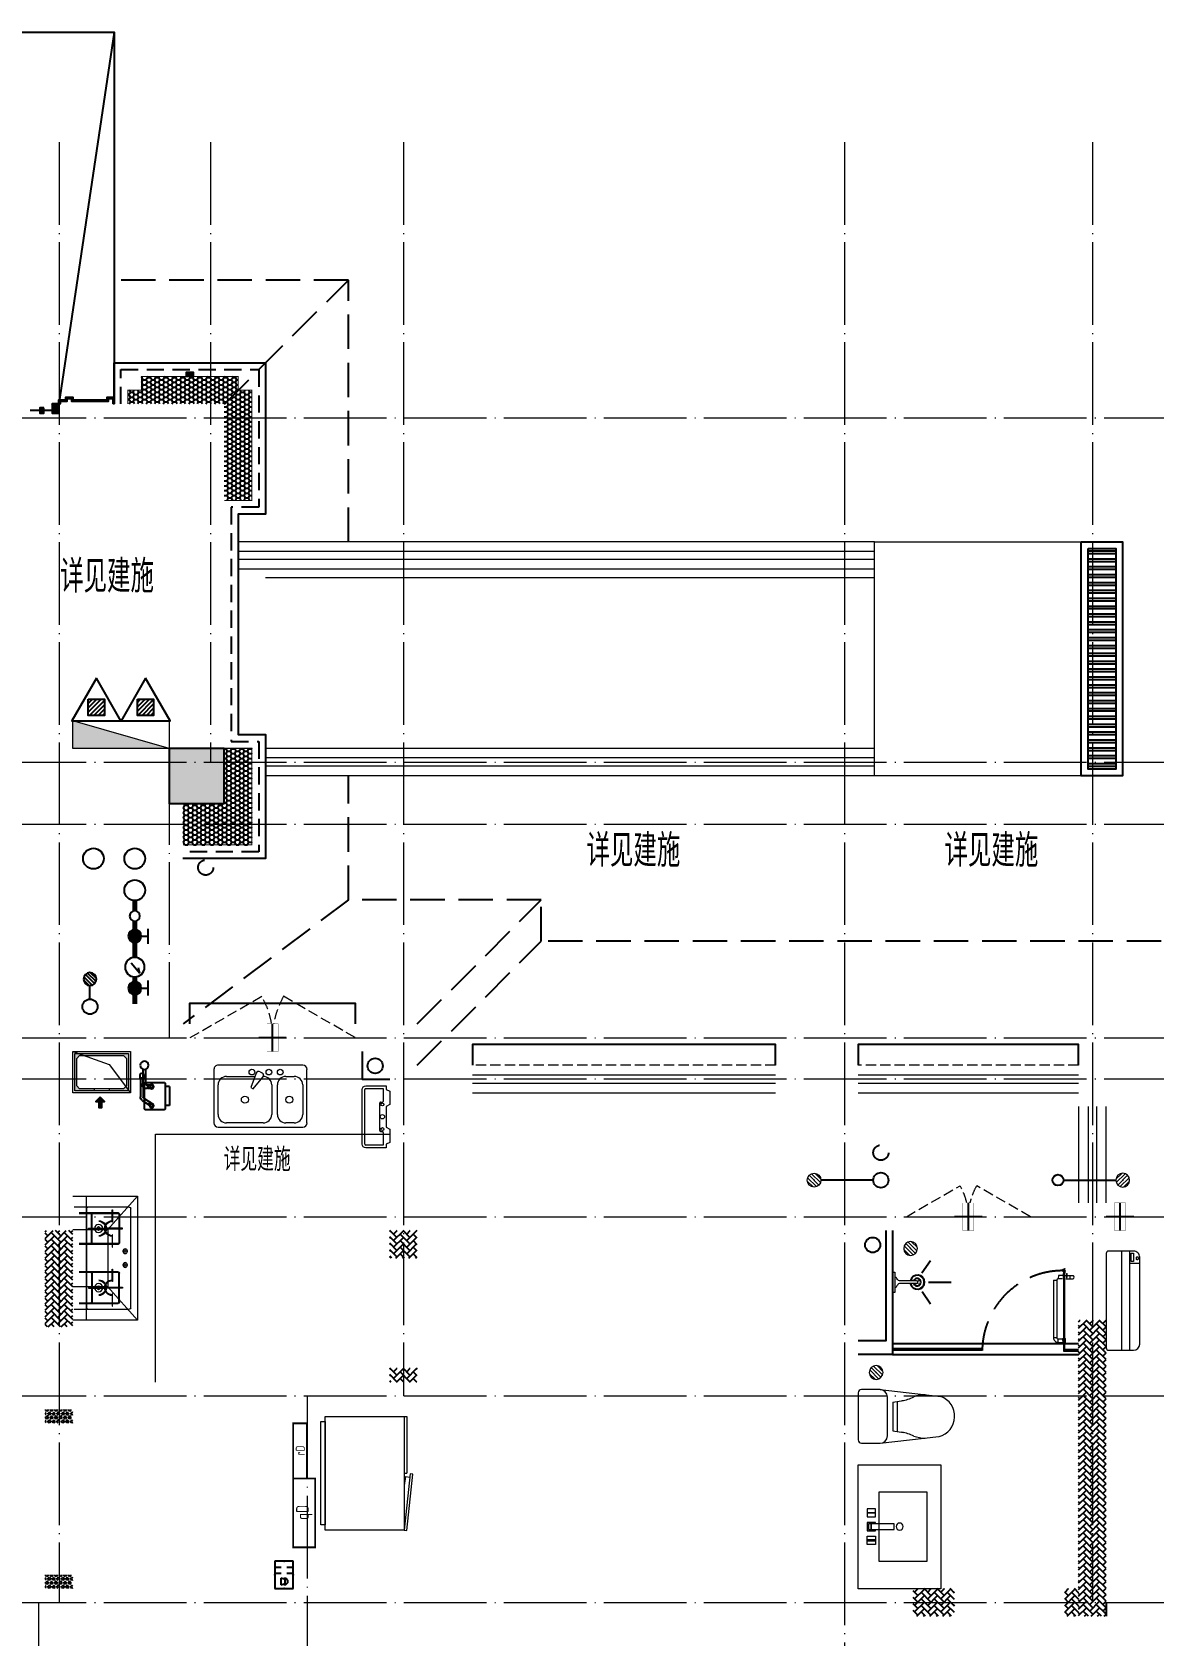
# Model space of a CAD drawing. Extents: x 27938 to 725830, y -209821 to 1628073.
# Drawn here: x 287021 to 295163, y 679314 to 690957 of the extents above; entities that cross this region are included whole.
import ezdxf
from ezdxf.enums import TextEntityAlignment as Align

# ---------------------------------------------------------------- set-up
doc = ezdxf.new("R2010")
doc.units = 0
doc.header["$LTSCALE"] = 1000
doc.header["$MEASUREMENT"] = 0
for name, pattern in [('DASH', [0.35, 0.25, -0.1]), ('DOTE', [2.42, 2, -0.2, 0.02, -0.2]), ('HIDDEN', [0.375, 0.25, -0.125])]:
    doc.linetypes.add(name, pattern=pattern)
for name, color, linetype in [('A-EQPM-MECH', 191, 'Continuous'), ('AH-FURNITURE', 1, 'Continuous'), ('EQUIP-安防', 3, 'Continuous'), ('EQUIP_地漏', 7, 'Continuous'), ('EQUIP_消防', 7, 'Continuous'), ('IP-bath&kitchen-JOHNSON', 4, 'Continuous'), ('P-bath&kitchen-JOHNSON', 4, 'Continuous'), ('PUB_TEXT', 4, 'Continuous'), ('VPIPE-中水', 122, 'Continuous'), ('VPIPE-凝结', 150, 'Continuous'), ('VPIPE-废水', 31, 'Continuous'), ('VPIPE-消防', 1, 'TG_X'), ('VPIPE-给水', 3, 'TG_J'), ('VPIPE-雨水', 4, 'DASH'), ('保温', 6, 'Continuous'), ('卫生间', 6, 'Continuous'), ('建筑-排气道', 9, 'Continuous'), ('机电标识类', 1, 'Continuous'), ('污水', 3, 'Continuous'), ('看线', 251, 'Continuous'), ('立面', 73, 'Continuous'), ('立面-看线', 251, 'Continuous'), ('给水', 4, 'Continuous'), ('铝合金', 144, 'Continuous')]:
    doc.layers.add(name, color=color, linetype=linetype)
for name, color, linetype, lineweight in [('DOTE', 19, 'DOTE', 9), ('EQUIP-消防', 3, 'Continuous', 20), ('EQUIP_消火栓', 242, 'Continuous', 18), ('LVTRY', 1, 'Continuous', 13), ('PUB_HATCH', 8, 'Continuous', 9), ('STAIR', 2, 'Continuous', 18), ('WINDOW', 144, 'Continuous', 15), ('平面-栏杆', 135, 'Continuous', 15), ('平面-看线', 45, 'Continuous', 15), ('平面-空调室内机', 176, 'Continuous', 9), ('平面-空调预留孔', 173, 'Continuous', 15), ('空调', 76, 'Continuous', 13), ('立面-洞口示意', 152, 'Continuous', 13)]:
    doc.layers.add(name, color=color, linetype=linetype, lineweight=lineweight)
doc.styles.add('_TCH_AXIS', font='COMPLEX', dxfattribs={"bigfont": 'GBCBIG'})
doc.styles.add('_TEL_DIM', font='SIMPLEX', dxfattribs={"width": 0.8, "height": 3.5, "bigfont": 'HZTXT'})
doc.styles.add('DIM_FONT', font='SIMPLEX.shx', dxfattribs={"width": 0.56})
doc.styles.add('TG_LINETYPE', font='SIMPLEX', dxfattribs={"width": 0.8, "height": 3, "bigfont": 'HZTXT'})
doc.styles.add('房间名称', font='TSSDENG', dxfattribs={"width": 0.8, "bigfont": 'HZTXT'})
doc.linetypes.add('TG_J', pattern='A,2,-0.22,["J",TG_LINETYPE,S=0.1,R=0,X=-0.18,Y=-0.15],0', length=2.22)
doc.linetypes.add('TG_X', pattern='A,4,-0.3,["X",TG_LINETYPE,S=0.1,R=0,X=-0.23,Y=-0.15],0', length=4.3)

# ---------------------------------------------------------------- blocks, each defined once
blk = doc.blocks.new('rrrrrrrrrrrra')
for p, q in [((253, 484), (-87, 484)), ((-112, 459), (-112, 324)), ((278, 324), (278, 459)), ((-112, 324), (-64, -103)), ((-59, 271), (224, 271)), ((278, 324), (228, -116)), ((-21, 232), (-34, 154)), ((191, 200), (-26, 200)), ((186, 232), (-21, 232)), ((186, 232), (199, 154))]:
    blk.add_line(p, q)
for centre, radius, start, end in [((-87, 459), 25, 90, 180), ((253, 459), 25, 0, 90), ((-59, 324), 53.3, 180, 270), ((224, 324), 53.3, 270, 0), ((-323, 210), 294, 333.5369, 351.4828), ((488, 210), 294, 188.5172, 206.4631), ((149, -3), 224, 158.5202, 180), ((16, -3), 224, 0, 21.4798), ((84, -64), 153, 195.0773, 340.1181)]:
    blk.add_arc(centre, radius, start, end)
blk = doc.blocks.new('A$C1E0F638F')
for points in [[(500, 435), (500, 85), (0, 85), (0, 435)], [(270, 30), (230, 30), (230, 195), (270, 195)], [(120, 0), (180, 0), (180, 60), (120, 60)], [(147, 55), (153, 55), (153, 5), (147, 5)], [(230, 30), (270, 30), (270, 10), (230, 10)], [(380, 0), (320, 0), (320, 60), (380, 60)], [(353, 55), (347, 55), (347, 5), (353, 5)]]:
    blk.add_lwpolyline(points, close=True)
blk.add_lwpolyline([(270, 60), (280, 60), (280, 0), (220, 0), (220, 60), (230, 60)])
blk.add_circle((250, 236), 26)
blk = doc.blocks.new('$lvtry$00000171')
for p, q in [((-74, 11), (-11, 74)), ((-70, -27), (27, 70)), ((-53, -53), (53, 53)), ((-27, -70), (70, 27)), ((11, -74), (74, -11))]:
    blk.add_line(p, q)
blk.add_circle((0, 0), 75)
blk.add_point((0, 0))
blk = doc.blocks.new('135')
blk.add_hatch(color=256).paths.add_polyline_path([(5, 2), (4, -1), (-5, 2), (-4, 5)])
for p, q in [((-6, 19), (-3, 19)), ((-3, 19), (-6, 19)), ((-6, 3), (5, -2)), ((-6, 3), (-5, 3)), ((-5, 11), (-5, 31)), ((5, 11), (-5, 11)), ((5, 10), (-5, 10)), ((-5, 3), (-4, 6)), ((-4, 6), (5, 2)), ((0, 0), (0, 39)), ((6, 19), (3, 19)), ((3, 19), (6, 19)), ((4, -1), (5, 2)), ((5, 11), (5, 32)), ((4, -1), (6, -2))]:
    blk.add_line(p, q)
for centre, radius, start, end in [((6, 16), 13.5, 151.0147, 204.8403), ((13, 4), 20.5, 163.0924, 182.0012), ((-6, 4), 1, 184.2275, 248.4661), ((-5, 22), 0.5, 335.7643, 151.0147), ((4, 18), 9.42, 155.7643, 171.9773), ((9, 15), 14.6, 166.278, 198.0953), ((14, 4), 19.5, 163.7443, 182.5269), ((-5, 3), 0.5, 181.9385, 247.2597), ((5, 22), 0.5, 29.8425, 204.574), ((-6, 17), 11.7, 10.475, 24.574), ((-6, 15), 12.4, 338.6449, 16.0476), ((29, 7), 24, 172.9439, 199.2318), ((-6, 16), 13.4, 334.9111, 29.8425), ((26, 6), 20.6, 169.1454, 199.9526), ((6, -1), 1.17, 247.4597, 19.9526), ((6, -1), 0.5, 247.4597, 19.2318)]:
    blk.add_arc(centre, radius, start, end)
blk.add_open_spline([(-5, 31), (-4, 31), (-2, 33), (1, 29), (3, 31), (5, 32)], degree=3, knots=[0, 0, 0, 0, 3.066329, 6.218313, 11.124135, 11.124135, 11.124135, 11.124135])
blk = doc.blocks.new('SDFAWERAWER')
at = {"layer": 'LVTRY', "color": 1}
for p, q in [((593941, -1242210), (593784, -1242595)), ((593941, -1242210), (593965, -1242220)), ((593988, -1242191), (593978, -1242214)), ((594017, -1242203), (593988, -1242191)), ((594016, -1242220), (594027, -1242193)), ((594026, -1242204), (594018, -1242222)), ((594023, -1242211), (594030, -1242194)), ((594025, -1242211), (594031, -1242197)), ((594027, -1242193), (594033, -1242195)), ((594030, -1242194), (594031, -1242197)), ((594032, -1242197), (594033, -1242195)), ((594033, -1242195), (594034, -1242197)), ((594034, -1242198), (594034, -1242197)), ((594047, -1242201), (594036, -1242229)), ((594042, -1242228), (594051, -1242205)), ((594050, -1242202), (594043, -1242218)), ((594047, -1242201), (594050, -1242202)), ((594050, -1242202), (594051, -1242205)), ((593965, -1242220), (593807, -1242604)), ((594007, -1242226), (593978, -1242214)), ((594016, -1242220), (594022, -1242223)), ((594018, -1242222), (594021, -1242220)), ((594025, -1242211), (594021, -1242220)), ((594023, -1242221), (594022, -1242223)), ((594022, -1242223), (594024, -1242222)), ((594024, -1242221), (594024, -1242222)), ((594028, -1242234), (594078, -1242255)), ((594036, -1242229), (594039, -1242230)), ((594037, -1242211), (594088, -1242232)), ((594039, -1242230), (594045, -1242214)), ((594039, -1242230), (594042, -1242228)), ((594057, -1242246), (594067, -1242223)), ((593784, -1242595), (593807, -1242604)), ((593803, -1242641), (593813, -1242618)), ((593803, -1242641), (593833, -1242653)), ((593813, -1242618), (593842, -1242630)), ((593842, -1242630), (593833, -1242653)), ((593834, -1242656), (593833, -1242653)), ((593845, -1242629), (593834, -1242656)), ((593836, -1242657), (593834, -1242656)), ((593848, -1242630), (593836, -1242657)), ((593845, -1242629), (593842, -1242630)), ((593848, -1242630), (593845, -1242629)), ((593847, -1242662), (593858, -1242634)), ((593847, -1242662), (593850, -1242663)), ((593850, -1242663), (593861, -1242635)), ((593852, -1242662), (593862, -1242637)), ((593858, -1242634), (593861, -1242635)), ((593861, -1242635), (593862, -1242637))]:
    blk.add_line(p, q, dxfattribs=at)
blk.add_lwpolyline([(593823, -1242717), (594046, -1242174), (594037, -1242170), (593814, -1242713)], close=True, dxfattribs=at)
blk.add_arc((594075, -1242240), 15.3, 281.7932, 33.7019, dxfattribs=at)
for centre, major_axis, start_param, end_param in [((593974, -1242224), (3.93, 9.6), 0, 1.570796), ((593817, -1242608), (13.5, 33.1), 1.570796, 3.141593), ((593817, -1242608), (3.93, 9.6), 1.570796, 3.141593)]:
    blk.add_ellipse(centre, major_axis=major_axis, ratio=1, start_param=start_param, end_param=end_param, dxfattribs=at)
at = {"layer": 'P-bath&kitchen-JOHNSON', "color": 8, "linetype": 'DASH'}
blk.add_arc((593810, -1242714), 586, 67.5369, 157.1325, dxfattribs=at)
at = {"layer": 'LVTRY', "color": 1, "xscale": -1, "rotation": 157.7329157530927}
blk.add_blockref('135', (594045, -1242162), dxfattribs=at)
blk = doc.blocks.new('A$C5DCB2F21')
at = {"layer": 'IP-bath&kitchen-JOHNSON', "color": 8}
for p, q in [((-68, -213), (-158, -275)), ((68, -213), (158, -275)), ((0, -261), (0, -425))]:
    blk.add_line(p, q, dxfattribs=at)
at = {"layer": 'IP-bath&kitchen-JOHNSON', "color": 250}
for centre, major_axis, ratio, start_param, end_param in [((0, -179), (-51, 0), 0.990052, -1.36297, 4.504563), ((0, -178), (-26.8, 0), 0.994812, -1.167677, 4.309269)]:
    blk.add_ellipse(centre, major_axis=major_axis, ratio=ratio, start_param=start_param, end_param=end_param, dxfattribs=at)
at = {"layer": 'LVTRY', "color": 1}
for p, q in [((74, 0), (-74, 0)), ((-10, -174), (-10, -49)), ((11, -174), (11, -49))]:
    blk.add_line(p, q, dxfattribs=at)
blk.add_lwpolyline([(74, 0), (74, -16), (-74, -16), (-74, 0)], dxfattribs=at)
for points in [[(-26, -31, -0.364142), (-38, -16, -0.020495)], [(-10, -49, 0.214893), (-26, -31, 7.649644)], [(11, -49, -0.21439), (26, -31, -7.649644)], [(26, -31, 0.364142), (38, -16, 0.020495)]]:
    blk.add_lwpolyline(points, format="xyb", dxfattribs=at)
blk.add_arc((0, -174), 10.5, 180, 0, dxfattribs=at)
for centre, major_axis, ratio, start_param, end_param in [((0, -181), (53.6, 0), 0.987577, 1.76809, 7.656688), ((-12, -165), (0, 1.43), 0.85, -1.570796, 4.712389), ((-12, -189), (0, 1.43), 0.85, 4.712389, 10.995574), ((12, -165), (0, 1.43), 0.85, 4.712389, 10.995574), ((12, -189), (0, 1.43), 0.85, 4.712389, 10.995574)]:
    blk.add_ellipse(centre, major_axis=major_axis, ratio=ratio, start_param=start_param, end_param=end_param, dxfattribs=at)
blk = doc.blocks.new('FSFSFSFS')
at = {"layer": 'IP-bath&kitchen-JOHNSON'}
for p, q in [((496432, 524228), (495082, 524228)), ((495082, 524183), (495182, 524183)), ((495182, 524173), (495182, 524183)), ((496432, 524193), (495782, 524193)), ((495782, 524183), (495782, 524193)), ((496432, 524183), (495782, 524183)), ((495082, 524173), (495182, 524173)), ((496432, 524148), (495082, 524148))]:
    blk.add_line(p, q, dxfattribs=at)
at = {"layer": 'IP-bath&kitchen-JOHNSON', "color": 8}
for points in [[(496432, 525048), (496432, 524148), (496682, 524148)], [(496482, 525048), (496482, 524248), (496682, 524248)]]:
    blk.add_lwpolyline(points, dxfattribs=at)
at = {"layer": 'LVTRY', "color": 1}
blk.add_lwpolyline([(496082, 522448), (496682, 522448), (496682, 523348), (496082, 523348)], close=True, dxfattribs=at)
at = {"layer": 'IP-bath&kitchen-JOHNSON', "xscale": -1}
for name, p, rotation in [('SDFAWERAWER', (1515501, 1449334), 337.7402306568929), ('A$C5DCB2F21', (496432, 524673), 269.991511475553)]:
    blk.add_blockref(name, p, dxfattribs=dict(at, rotation=rotation))
at = {"layer": 'LVTRY', "xscale": 0.6666666667107826, "yscale": 0.6666666667107826}
for p in [(496302, 524918), (496552, 524018)]:
    blk.add_blockref('$lvtry$00000171', p, dxfattribs=at)
at = {"layer": 'LVTRY', "color": 1, "extrusion": (0, 0, -1), "zscale": -1, "rotation": 90.00000000000001}
blk.add_blockref('rrrrrrrrrrrra', (-496199, 523616), dxfattribs=at)
at = {"layer": 'LVTRY', "color": 1, "rotation": 90.00000000000001}
blk.add_blockref('A$C1E0F638F', (496617, 522649), dxfattribs=at)
blk = doc.blocks.new('rtyg7uyhg')
at = {"layer": 'LVTRY'}
for p, q in [((193590, 45458), (193590, 45069)), ((194235, 45489), (193621, 45489)), ((193896, 45430), (193858, 45326)), ((193926, 45440), (193940, 45432)), ((194265, 45069), (194265, 45458)), ((193621, 45131), (193621, 45346)), ((193682, 45407), (193888, 45407)), ((193858, 45326), (193875, 45316)), ((193875, 45316), (193946, 45401)), ((194010, 45346), (194010, 45131)), ((194051, 45131), (194051, 45346)), ((194112, 45407), (194173, 45407)), ((194235, 45346), (194235, 45131)), ((193948, 45069), (193682, 45069)), ((194173, 45069), (194112, 45069)), ((193621, 45039), (194235, 45039))]:
    blk.add_line(p, q, dxfattribs=at)
for centre, radius in [((193866, 45438), 20.5), ((193989, 45438), 20.5), ((194071, 45438), 20.5), ((193815, 45238), 25.6), ((194137, 45238), 25.6)]:
    blk.add_circle(centre, radius, dxfattribs=at)
for centre, radius, start, end in [((193621, 45458), 30.7, 90, 180), ((193916, 45423), 20.5, 60, 159.4623), ((193930, 45414), 20.5, 320.5377, 60), ((194235, 45458), 30.7, 360, 90), ((193682, 45346), 61.4, 90, 180), ((193948, 45346), 61.4, 360, 90), ((194112, 45346), 61.4, 90, 180), ((194173, 45346), 61.4, 360, 90), ((193621, 45069), 30.7, 180, 270), ((193682, 45131), 61.4, 180, 270), ((193948, 45131), 61.4, 270, 360), ((194112, 45131), 61.4, 180, 270), ((194173, 45131), 61.4, 270, 360), ((194235, 45069), 30.7, 270, 360)]:
    blk.add_arc(centre, radius, start, end, dxfattribs=at)
at = {"layer": 'LVTRY', "style": 'DIM_FONT', "width": 0.8, "flags": 9}
for tag in ['YSIZE', 'XSIZE']:
    blk.add_attdef(tag, (193928, 45488), '', height=0.5, rotation=90, dxfattribs=at)
blk = doc.blocks.new('A-Kitchen-7')
at = {"layer": 'LVTRY'}
for p, q in [((-519, 780), (-7, 834)), ((-515, 756), (-519, 780)), ((-4, 811), (-515, 756)), ((515, 756), (-515, 756)), ((-515, 756), (-515, 40)), ((-486, 761), (-485, 756)), ((-29, 767), (-112, 756)), ((-29, 767), (-35, 806)), ((-7, 834), (-4, 811)), ((515, 780), (0, 780)), ((0, 756), (0, 780)), ((515, 756), (515, 780)), ((515, 40), (515, 756)), ((-515, 40), (515, 40))]:
    blk.add_line(p, q, dxfattribs=at)
blk.add_lwpolyline([(-469, 40), (-469, 0), (469, 0), (469, 40)], close=True, dxfattribs=at)
blk = doc.blocks.new('A$C60D053AF')
at = {"layer": 'AH-FURNITURE', "color": 8}
for p, q in [((233, -90), (128, -90)), ((233, -110), (128, -110)), ((193, -71), (328, -71)), ((193, -91), (328, -91)), ((342, -97), (370, -143)), ((356, -83), (384, -129)), ((245, -129), (245, -122)), ((265, -129), (265, -122)), ((255, -281), (255, -251)), ((255, -281), (393, -281)), ((393, -281), (393, -251))]:
    blk.add_line(p, q, dxfattribs=at)
for points in [[(170, -68, 1), (170, -94), (193, -94), (193, -68)], [(234, -251), (414, -251, 0.414214), (424, -241), (424, -111, 0.414214), (414, -101), (234, -101, 0.414214), (224, -111), (224, -241, 0.414214)], [(268, -122), (268, -107, 0.414214), (248, -87), (233, -87), (233, -113), (242, -113), (242, -122)], [(242, -152, 1), (268, -152), (268, -129), (242, -129)], [(384, -161, 1), (402, -143), (386, -127), (368, -145)]]:
    blk.add_lwpolyline(points, format="xyb", close=True, dxfattribs=at)
for centre, radius in [((100, -100), 30), ((255, -152), 15), ((255, -152), 10), ((393, -152), 15), ((393, -152), 10)]:
    blk.add_circle(centre, radius, dxfattribs=at)
for radius in [40, 20]:
    blk.add_arc((328, -111), radius, 45, 90, dxfattribs=at)
blk = doc.blocks.new('FRSDFDGDGDRGDR')
at = {"layer": '平面-空调预留孔'}
for p, q in [((699612, 775044), (699612, 775441)), ((699619, 775448), (699746, 775448)), ((699746, 775448), (699746, 775355)), ((699720, 775342), (699720, 775143)), ((699727, 775349), (699740, 775349)), ((699727, 775136), (699740, 775136)), ((699746, 775130), (699746, 775037)), ((699746, 775037), (699619, 775037))]:
    blk.add_line(p, q, dxfattribs=at)
blk.add_lwpolyline([(699766, 775167), (699793, 775154), (699793, 775057), (699766, 775044), (699766, 775018), (699619, 775018, -0.414214), (699593, 775044), (699593, 775441, -0.414214), (699619, 775468), (699766, 775468), (699766, 775441), (699793, 775428), (699793, 775332), (699766, 775318)], format="xyb", close=True, dxfattribs=at)
for centre, radius in [((699740, 775332), 10.6), ((699740, 775243), 15.8), ((699740, 775154), 10.6)]:
    blk.add_circle(centre, radius, dxfattribs=at)
for centre, start, end in [((699619, 775441), 90, 180), ((699727, 775342), 90, 180), ((699740, 775355), 270, 360), ((699727, 775143), 180, 270), ((699740, 775130), 0, 90), ((699619, 775044), 180, 270)]:
    blk.add_arc(centre, 6.6, start, end, dxfattribs=at)
blk = doc.blocks.new('*U69')
h = blk.add_hatch(color=5)
h.set_gradient(color1=(0, 0, 255), rotation=180, tint=1)
h.paths.add_polyline_path([(0, 0), (-6.35, -6.35), (-6.35, -2.159), (-15, -2.159), (-15, 2.159), (-6.35, 2.159), (-6.35, 6.35)])
at = {"color": 0, "linetype": 'Continuous'}
blk.add_lwpolyline([(0, 0), (-6.35, -6.35), (-6.35, -2.159), (-15, -2.159), (-15, 2.159), (-6.35, 2.159), (-6.35, 6.35)], close=True, dxfattribs=at)
blk = doc.blocks.new('sgrsefv')
at = {"layer": 'PUB_HATCH'}
blk.add_hatch(color=256, dxfattribs=at).paths.add_polyline_path([(1112933, 840916), (1112933, 840646), (1113073, 840646), (1113073, 840661), (1112968, 840661), (1112948, 840681), (1112948, 840881), (1112968, 840901), (1113288, 840901), (1113308, 840881), (1113308, 840681), (1113288, 840661), (1113183, 840661), (1113183, 840646), (1113323, 840646), (1113323, 840916)])
at = {"layer": 'LVTRY', "color": 1}
for p, q in [((1113073, 840661), (1113073, 840646)), ((1113183, 840661), (1113183, 840646))]:
    blk.add_line(p, q, dxfattribs=at)
for points in [[(1112918, 840931), (1113338, 840931), (1113338, 840631), (1112918, 840631)], [(1112933, 840916), (1113323, 840916), (1113323, 840646), (1112933, 840646)], [(1113288, 840661), (1112968, 840661), (1112948, 840681), (1112948, 840881), (1112968, 840901), (1113288, 840901), (1113308, 840881), (1113308, 840681), (1113288, 840661)]]:
    blk.add_lwpolyline(points, close=True, dxfattribs=at)
at = {"layer": '立面-洞口示意'}
blk.add_lwpolyline([(1112918, 840931), (1113182, 840837), (1113338, 840631)], dxfattribs=at)
at = {"layer": '建筑-排气道', "xscale": -5, "yscale": 5, "zscale": 5, "rotation": 270}
blk.add_blockref('*U69', (1113118, 840599), dxfattribs=at)
blk = doc.blocks.new('GDGDGDRGDG')
at = {"layer": 'IP-bath&kitchen-JOHNSON', "color": 8}
blk.add_lwpolyline([(500282, 526348), (500282, 526148), (500082, 526148)], dxfattribs=at)
at = {"layer": 'LVTRY', "color": 251}
for p, q in [((502128, 525056), (501912, 525298)), ((502382, 525298), (501912, 525298)), ((501912, 525298), (501912, 524398)), ((502282, 524398), (502282, 525298)), ((502382, 525056), (502128, 525056)), ((502128, 525056), (502128, 524640)), ((501912, 524398), (502128, 524640)), ((502128, 524640), (502382, 524640)), ((501912, 524398), (502382, 524398))]:
    blk.add_line(p, q, dxfattribs=at)
at = {"layer": 'LVTRY'}
for p, q in [((501962, 524488), (501962, 525208)), ((501972, 525218), (502372, 525218)), ((502042, 525168), (502042, 524958)), ((502047, 525168), (502047, 524958)), ((502337, 525178), (502052, 525178)), ((502337, 525173), (502052, 525173)), ((502093, 525198), (502093, 525108)), ((502097, 525198), (502093, 525198)), ((502093, 525108), (502097, 525108)), ((502097, 525108), (502097, 525198)), ((502242, 524958), (502242, 525168)), ((502247, 524958), (502247, 525168)), ((502282, 525208), (502282, 524488)), ((502022, 525066), (502150, 525066)), ((502022, 525061), (502022, 525066)), ((502150, 525061), (502022, 525061)), ((502093, 524928), (502093, 525018)), ((502093, 525018), (502097, 525018)), ((502097, 525018), (502097, 524928)), ((502267, 525066), (502140, 525066)), ((502140, 525066), (502140, 525061)), ((502140, 525061), (502267, 525061)), ((502150, 525066), (502150, 525061)), ((502267, 525061), (502267, 525066)), ((502282, 524640), (502282, 525056)), ((501983, 524898), (502022, 524898)), ((502002, 524879), (502002, 524918)), ((502052, 524953), (502337, 524953)), ((502052, 524948), (502337, 524948)), ((502097, 524928), (502093, 524928)), ((501983, 524798), (502022, 524798)), ((502002, 524779), (502002, 524818)), ((502093, 524768), (502093, 524678)), ((502097, 524768), (502093, 524768)), ((502097, 524678), (502097, 524768)), ((502042, 524528), (502042, 524738)), ((502047, 524528), (502047, 524738)), ((502052, 524748), (502337, 524748)), ((502052, 524743), (502337, 524743)), ((502093, 524678), (502097, 524678)), ((502242, 524738), (502242, 524528)), ((502247, 524738), (502247, 524528)), ((502150, 524636), (502022, 524636)), ((502022, 524636), (502022, 524631)), ((502022, 524631), (502150, 524631)), ((502093, 524498), (502093, 524588)), ((502093, 524588), (502097, 524588)), ((502097, 524588), (502097, 524498)), ((502140, 524631), (502140, 524636)), ((502140, 524636), (502267, 524636)), ((502267, 524631), (502140, 524631)), ((502150, 524631), (502150, 524636)), ((502267, 524636), (502267, 524631)), ((502372, 524478), (501972, 524478)), ((502337, 524523), (502052, 524523)), ((502337, 524518), (502052, 524518)), ((502097, 524498), (502093, 524498))]:
    blk.add_line(p, q, dxfattribs=at)
blk.add_lwpolyline([(501782, 523948), (501782, 525748), (500082, 525748)], dxfattribs=at)
for centre, radius in [((502195, 525063), 29.7), ((502195, 525063), 11.7), ((502002, 524898), 17), ((502002, 524798), 17), ((502195, 524633), 29.7), ((502195, 524633), 11.7)]:
    blk.add_circle(centre, radius, dxfattribs=at)
for centre, radius, start, end in [((501972, 525208), 10, 90, 180), ((502052, 525168), 10, 90, 180), ((502052, 525168), 5, 90, 180), ((502095, 525063), 56.7, 2.2742, 87.7258), ((502095, 525063), 52.2, 2.4704, 87.5296), ((502195, 525063), 56.7, 92.2742, 177.7258), ((502195, 525063), 52.2, 92.4704, 177.5296), ((502237, 525168), 10, 0, 90), ((502237, 525168), 5, 0, 90), ((502272, 525208), 10, 0, 90), ((502095, 525063), 56.7, 272.2742, 357.7258), ((502095, 525063), 52.2, 272.4704, 357.5296), ((502195, 525063), 56.7, 182.2742, 267.7258), ((502195, 525063), 52.2, 182.4704, 267.5296), ((502052, 524958), 10, 180, 270), ((502052, 524958), 5, 180, 270), ((502237, 524958), 5, 270, 0), ((502237, 524958), 10, 270, 0), ((502052, 524738), 10, 90, 180), ((502052, 524738), 5, 90, 180), ((502095, 524633), 56.7, 2.2742, 87.7258), ((502095, 524633), 52.2, 2.4704, 87.5296), ((502195, 524633), 56.7, 92.2742, 177.7258), ((502195, 524633), 52.2, 92.4704, 177.5296), ((502237, 524738), 10, 0, 90), ((502237, 524738), 5, 0, 90), ((502052, 524528), 10, 180, 270), ((502052, 524528), 5, 180, 270), ((502095, 524633), 56.7, 272.2742, 357.7258), ((502095, 524633), 52.2, 272.4704, 357.5296), ((502195, 524633), 56.7, 182.2742, 267.7258), ((502195, 524633), 52.2, 182.4704, 267.5296), ((502237, 524528), 5, 270, 0), ((502237, 524528), 10, 270, 0), ((501972, 524488), 10, 180, 270), ((502272, 524488), 10, 270, 0)]:
    blk.add_arc(centre, radius, start, end, dxfattribs=at)
at = {"rotation": 270}
blk.add_blockref('A$C60D053AF', (501962, 526348), dxfattribs=at)
at = {"xscale": -1}
for name, p in [('sgrsefv', (1615301, -314583)), ('rtyg7uyhg', (694948, 480760)), ('FRSDFDGDGDRGDR', (1199875, -249369))]:
    blk.add_blockref(name, p, dxfattribs=at)
at = {"layer": 'LVTRY', "color": 1, "extrusion": (0, 0, -1), "xscale": -0.7999999999883585, "yscale": 0.7999999999883585, "zscale": -0.7999999999883585, "rotation": 270}
blk.add_blockref('A-Kitchen-7', (-500582, 523286), dxfattribs=at)
blk = doc.blocks.new('A$C001338C2')
for p, q in [((845, 304), (55, 304)), ((109, 215), (109, 304)), ((0, 249), (0, 22)), ((900, 22), (900, 249)), ((22, 0), (878, 0))]:
    blk.add_line(p, q)
at = {"lineweight": 5}
for p, q in [((900, 215), (0, 215)), ((900, 143), (0, 143))]:
    blk.add_line(p, q, dxfattribs=at)
for points in [[(89, 226), (22, 226, -0.414214), (17, 232), (17, 243, -0.414214), (22, 249), (89, 249, -0.414214), (95, 243), (95, 232, -0.414214)], [(73, 275), (57, 275, -0.414214), (51, 281), (51, 283, -0.414214), (57, 289), (73, 289, -0.414214), (79, 283), (79, 281, -0.414214)]]:
    blk.add_lwpolyline(points, format="xyb", close=True)
for centre, radius, start, end in [((55, 249), 55, 90, 180), ((845, 249), 55, 360, 90), ((22, 22), 22, 180, 270), ((878, 22), 22, 270, 360)]:
    blk.add_arc(centre, radius, start, end)
blk = doc.blocks.new('dongkong')
blk.add_wipeout([(-603756, 210771), (-603756, 210571), (-603836, 210571), (-603836, 210771)])
at = {"layer": '机电标识类', "color": 250, "linetype": 'DASH', "ltscale": 400}
for p, q in [((-603796, 210771), (-603796, 210571)), ((-603896, 210671), (-603696, 210671))]:
    blk.add_line(p, q, dxfattribs=at)
at = {"layer": '空调', "color": 6, "linetype": 'DASH', "const_width": 2}
blk.add_lwpolyline([(-603756, 210771), (-603756, 210571), (-603836, 210571), (-603836, 210771)], close=True, dxfattribs=at)
blk = doc.blocks.new('A$C2705576B')
at = {"layer": '给水'}
h = blk.add_hatch(color=256, dxfattribs=at)
edge = h.paths.add_edge_path()
edge.add_arc((417, -1741), 47.2, 0, 360)
h = blk.add_hatch(color=256, dxfattribs=at)
edge = h.paths.add_edge_path()
edge.add_arc((795, -1741), 47.2, 0, 360)
for p, q in [((363, -1645), (472, -1645)), ((417, -1741), (417, -1645)), ((601, -1768), (525, -1704)), ((525, -1704), (564, -1715)), ((740, -1645), (849, -1645)), ((795, -1741), (795, -1645))]:
    blk.add_line(p, q, dxfattribs=at)
at = {"layer": '给水', "const_width": 35.4}
for points in [[(499, -1741), (302, -1741)], [(903, -1741), (641, -1741)], [(1053, -1741), (978, -1741)]]:
    blk.add_lwpolyline(points, dxfattribs=at)
at = {"layer": '给水'}
for centre, radius in [((417, -1741), 47.2), ((570, -1741), 70.8), ((795, -1741), 47.2), ((941, -1741), 37.5)]:
    blk.add_circle(centre, radius, dxfattribs=at)
blk = doc.blocks.new('$TwtSys$00000141')
at = {"color": 1}
for p, q in [((-47, 4), (-5, 46)), ((-47, 4), (-5, 46)), ((-44, -18), (18, 44)), ((-44, -18), (18, 44)), ((-33, -33), (33, 33)), ((-33, -33), (33, 33)), ((-16, -44), (44, 16)), ((-16, -44), (44, 16)), ((6, -46), (46, -6)), ((6, -46), (46, -6))]:
    blk.add_line(p, q, dxfattribs=at)
blk.add_circle((0, 0), 47, dxfattribs=at)
blk.add_circle((0, 0), 47, dxfattribs=at)
blk = doc.blocks.new('A$C263B1184')
at = {"layer": '保温', "linetype": 'ByBlock', "ltscale": 10}
h = blk.add_hatch(dxfattribs=at)
h.set_pattern_fill('AR-HBONE', color=251, scale=55)
h.set_pattern_definition([(45, (-503782.47, -516048.46), (0, 47.4157523), [100.584, -33.528]), (135, (-503758.762, -516024.753), (3e-15, 47.4157523), [100.584, -33.528])])
h.paths.add_polyline_path([(1400, 8300), (1400, 9000), (1600, 9000), (1600, 8300)])
h = blk.add_hatch(dxfattribs=at)
h.set_pattern_fill('AR-HBONE', color=251, scale=55)
h.set_pattern_definition([(45, (-1012960.393, -342660.66), (0, 47.4157523), [100.584, -33.528]), (135, (-1012936.685, -342636.954), (3e-15, 47.4157523), [100.584, -33.528])])
h.paths.add_polyline_path([(3900, 8800), (3900, 9000), (4100, 9000), (4100, 8800)])
h = blk.add_hatch(dxfattribs=at)
h.set_pattern_fill('AR-HBONE', color=251, scale=55)
h.set_pattern_definition([(45, (-1017960.394, -343310.663), (0, 47.4157523), [100.584, -33.528]), (135, (-1017936.686, -343286.955), (3e-15, 47.4157523), [100.584, -33.528])])
h.paths.add_polyline_path([(8900, 6200), (8900, 8350), (9100, 8350), (9100, 6200)])
h = blk.add_hatch(dxfattribs=at)
h.set_pattern_fill('AR-HBONE', color=251, scale=55)
h.set_pattern_definition([(45, (-1012960.295, -343660.66), (0, 47.4157523), [100.584, -33.528]), (135, (-1012936.587, -343636.954), (3e-15, 47.4157523), [100.584, -33.528])])
h.paths.add_polyline_path([(3900, 7900), (3900, 8000), (4100, 8000), (4100, 7900)])
at = {"layer": '保温', "linetype": 'Continuous', "ltscale": 10}
h = blk.add_hatch(dxfattribs=at)
h.set_pattern_fill('HEX', color=251, scale=10, angle=90, style=0)
h.set_pattern_definition([(90, (-503782.47, -517398.46), (-16.49778, 1e-15), [9.525, -19.05]), (210, (-503782.47, -517398.46), (8.24889, -14.2874966), [9.525, -19.05]), (150, (-503782.47, -517388.935), (-8.24889, -14.2874966), [9.525, -19.05])])
h.paths.add_polyline_path([(1400, 7600), (1400, 7700), (1600, 7700), (1600, 7600)])
h = blk.add_hatch(dxfattribs=at)
h.set_pattern_fill('HEX', color=251, scale=10, angle=90, style=0)
h.set_pattern_definition([(90, (-503782.47, -518598.46), (-16.49778, 1e-15), [9.525, -19.05]), (210, (-503782.47, -518598.46), (8.24889, -14.2874966), [9.525, -19.05]), (150, (-503782.47, -518588.935), (-8.24889, -14.2874966), [9.525, -19.05])])
h.paths.add_polyline_path([(1400, 6400), (1400, 6500), (1600, 6500), (1600, 6400)])
at = {"layer": '保温', "linetype": 'ByBlock', "ltscale": 10}
h = blk.add_hatch(dxfattribs=at)
h.set_pattern_fill('AR-HBONE', color=251, scale=55)
h.set_pattern_definition([(45, (-1016860.394, -345260.66), (0, 47.4157523), [100.584, -33.528]), (135, (-1016836.686, -345236.954), (3e-15, 47.4157523), [100.584, -33.528])])
h.paths.add_polyline_path([(7700, 6200), (7700, 6400), (8000, 6400), (8000, 6200)])
h = blk.add_hatch(dxfattribs=at)
h.set_pattern_fill('AR-HBONE', color=251, scale=55)
h.set_pattern_definition([(45, (-1017760.394, -345260.66), (0, 47.4157523), [100.584, -33.528]), (135, (-1017736.686, -345236.954), (3e-15, 47.4157523), [100.584, -33.528])])
h.paths.add_polyline_path([(8800, 6200), (8800, 6400), (8900, 6400), (8900, 6200)])
at = {"layer": '保温', "color": 251, "linetype": 'ByBlock', "ltscale": 10}
blk.add_line((9100, 6300), (9100, 6200), dxfattribs=at)
blk = doc.blocks.new('$TwtSys$00000434')
for p, q in [((-0.5, 0.5), (-0.5, -0.5)), ((-0.5, -0.5), (0.5, 0.5)), ((0.5, 0.5), (-0.5, 0.5)), ((0.5, -0.5), (0.5, 0.5)), ((-0.5, -0.5), (0.5, -0.5))]:
    blk.add_line(p, q)
blk.add_solid([(0.5, -0.5), (0.5, 0.5), (-0.5, -0.5)])
blk = doc.blocks.new('$TwtSys$00000546')
h = blk.add_hatch()
h.set_pattern_fill('ANSI31', color=1, scale=200, style=0)
h.set_pattern_definition([(45, (-38543.802, -6670.83), (-17.67767, 17.67767), [])])
h.paths.add_polyline_path([(-65, 174), (65, 174), (65, 44), (-65, 44)])
at = {"color": 1}
for points in [[(0, 344), (-198, 0), (198, 0)], [(-65, 174), (65, 174), (65, 44), (-65, 44)]]:
    blk.add_lwpolyline(points, close=True, dxfattribs=at)
blk = doc.blocks.new('GDRDADWDAD')
at = {"layer": 'DOTE', "linetype": 'DOTE', "ltscale": 0.3}
for p, q in [((287217, 690157), (287217, 679557)), ((288317, 690157), (288317, 685657)), ((289717, 690157), (289717, 681057)), ((292917, 690157), (292917, 671157)), ((294717, 690157), (294717, 679557)), ((270117, 688157), (328917, 688157)), ((270117, 685657), (328917, 685657)), ((288017, 685657), (288017, 683657)), ((270117, 685207), (328917, 685207)), ((270117, 683657), (328917, 683657)), ((270117, 683357), (328917, 683357)), ((270117, 682357), (328917, 682357)), ((270117, 681057), (328917, 681057)), ((289017, 681057), (289017, 671157)), ((270117, 679557), (328917, 679557)), ((287067, 679557), (287067, 677457))]:
    blk.add_line(p, q, dxfattribs=at)
blk = doc.blocks.new('HFGHFHF')
at = {"layer": '卫生间', "color": 159, "linetype": 'DASH', "true_color": 0x22346e}
for p, q in [((288417, 688257), (289317, 689157)), ((289317, 684657), (288117, 683757)), ((289817, 683757), (290716, 684657)), ((289817, 683457), (290716, 684357))]:
    blk.add_line(p, q, dxfattribs=at)
for points in [[(289317, 687257), (289317, 689157), (287617, 689157)], [(299517, 683357), (298717, 683357), (298716, 684357), (290716, 684357), (290716, 684657), (289317, 684657), (289317, 685557)]]:
    blk.add_lwpolyline(points, dxfattribs=at)
blk = doc.blocks.new('$equip$00002628')
at = {"linetype": 'Continuous'}
for p, q in [((-0.625, 0.415), (0.625, 0.415)), ((-0.625, -0.415), (-0.625, 0.415)), ((-0.472, 0.01), (-0.409, 0.01)), ((-0.446, -0.138), (-0.395, 0.058)), ((-0.395, 0.058), (-0.395, 0.058)), ((-0.395, 0.058), (-0.206, 0.058)), ((-0.206, 0.058), (-0.155, -0.138)), ((-0.191, 0.01), (-0.129, 0.01)), ((0.071, 0.129), (0.071, 0.415)), ((0.35, 0.129), (0.35, 0.415)), ((0.625, 0.415), (0.625, -0.415)), ((0.625, -0.415), (-0.625, -0.415)), ((-0.155, -0.138), (-0.446, -0.138)), ((0.071, -0.415), (0.071, -0.129)), ((0.35, -0.415), (0.35, -0.129))]:
    blk.add_line(p, q, dxfattribs=at)
at = {"const_width": 0.05}
blk.add_lwpolyline([(-0.625, 0.415), (0.625, 0.415), (0.625, -0.415), (-0.625, -0.415), (-0.625, 0.415), (0.625, 0.415)], dxfattribs=at)
at = {"linetype": 'Continuous'}
blk.add_arc((-0.3, -0.011), 0.173, 6.98974, 173.01026, dxfattribs=at)
for p in [(-0.625, 0), (0, 0.415), (0, -0.415), (0.625, 0)]:
    blk.add_point(p)
at = {"color": 7, "style": '_TEL_DIM', "flags": 1}
blk.add_attdef('A', text='', height=0.000025, dxfattribs=at).set_placement((0, 0), align=Align.MIDDLE_CENTER)
blk = doc.blocks.new('GDGRDGDRGDFD')
at = {"layer": 'EQUIP-消防', "const_width": 12.8}
blk.add_lwpolyline([(136867, 335508), (136367, 335508), (136367, 335348), (136867, 335348)], close=True, dxfattribs=at)
at = {"layer": 'PUB_TEXT', "color": 7, "true_color": 0xffffff, "style": '房间名称', "width": 0.8}
blk.add_text('qD', height=90, dxfattribs=at).set_placement((136565, 335396))
blk = doc.blocks.new('FSFSFSFSEG')
at = {"layer": 'EQUIP-消防', "const_width": 12.8}
blk.add_lwpolyline([(136867, 335153), (136467, 335153), (136467, 335053), (136867, 335053)], close=True, dxfattribs=at)
at = {"layer": 'PUB_TEXT', "color": 7, "true_color": 0xffffff, "style": '房间名称', "width": 0.8}
blk.add_text('rD', height=64.8, dxfattribs=at).set_placement((136634, 335069))
blk = doc.blocks.new('HFHFHTFCD')
at = {"rotation": 90}
for name, p in [('FSFSFSFSEG', (624069, 235157)), ('GDGRDGDRGDFD', (624424, 234757))]:
    blk.add_blockref(name, p, dxfattribs=at)
at = {"layer": 'EQUIP-安防', "xscale": -160, "yscale": 160, "zscale": 160, "rotation": 270}
blk.add_blockref('$equip$00002628', (288850, 370924), dxfattribs=at)
blk = doc.blocks.new('A$C028C60F5')
at = {"color": 6}
blk.add_lwpolyline([(400, 0), (0, 0), (0, -400), (400, -400)], close=True, dxfattribs=at)
at = {"layer": 'PUB_HATCH'}
blk.add_solid([(0, -400), (400, -400), (0, 0), (400, 0)], dxfattribs=at)
blk = doc.blocks.new('A$C3EFA6995')
for p in [(9700, -2400), (15900, -2400)]:
    blk.add_blockref('A$C028C60F5', p)
blk = doc.blocks.new('A$C787F6C08')
h = blk.add_hatch()
h.set_pattern_fill('ANSI32', color=246, scale=12, angle=135)
h.set_pattern_definition([(180, (0, 0), (-4e-15, -57.15), []), (180, (-19.05, 19.05), (-4e-15, -57.15), [])])
h.paths.add_polyline_path([(50, -1650), (250, -1650), (250, -50), (50, -50)])
at = {"color": 246}
for points in [[(0, 0), (300, 0), (300, -1700), (0, -1700)], [(50, -50), (250, -50), (250, -1650), (50, -1650)]]:
    blk.add_lwpolyline(points, close=True, dxfattribs=at)

msp = doc.modelspace()

# ---------------------------------------------------------------- hatches: boundary and pattern name
at = {"layer": '立面'}
h = msp.add_hatch(dxfattribs=at)
h.set_pattern_fill('ANSI31', color=251, scale=2)
h.set_pattern_definition([(45, (-606233.452, -107108.3295), (-2.24506403, 2.24506403), [])])
h.paths.add_polyline_path([(288191.3, 688457.2), (288141.3, 688457.2), (288141.3, 688487.2), (288191.3, 688487.2)])
h = msp.add_hatch(dxfattribs=at)
h.set_pattern_fill('ANSI31', color=251, scale=2)
h.set_pattern_definition([(45, (-418175.9383, -266823.3426), (-2.24506403, 2.24506403), [])])
h.paths.add_polyline_path([(287106.6, 688230.2), (287076.6, 688230.2), (287076.6, 688190.5), (287106.6, 688190.5)])
h = msp.add_hatch(dxfattribs=at)
h.set_pattern_fill('ANSI31', color=251, scale=2)
h.set_pattern_definition([(45, (-418285.939, -266823.342), (-2.24506403, 2.24506403), [])])
h.paths.add_polyline_path([(287216.6, 688257.2), (287166.6, 688257.2), (287166.6, 688190.5), (287216.6, 688190.5)])
h = msp.add_hatch(dxfattribs=at)
h.set_pattern_fill('ANSI31', color=251, scale=2)
h.set_pattern_definition([(45, (-418225.7032, -266823.1597), (-2.24506403, 2.24506403), [])])
h.paths.add_polyline_path([(287616.3, 688257.3), (287216.6, 688257.3), (287216.6, 688287.3), (287266.6, 688287.3), (287266.6, 688307.4), (287316.6, 688307.4), (287316.6, 688287.4), (287566.5, 688287.1), (287566.6, 688307.4), (287616.3, 688307.4)])
h.paths.add_polyline_path([(287606.3, 688257.3), (287226.6, 688257.3), (287226.6, 688277.3), (287276.6, 688277.3), (287276.6, 688297.4), (287306.6, 688297.4), (287306.6, 688277.4), (287576.4, 688277.1), (287576.5, 688297.4), (287606.3, 688297.4)])
at = {"layer": '立面-看线'}
h = msp.add_hatch(dxfattribs=at)
h.set_pattern_fill('HONEY', color=256, scale=13)
h.set_pattern_definition([(0, (-147200.637, 156240.446), (30.95625, 17.872595), [20.6375, -41.275]), (120, (-147200.637, 156240.446), (-30.9562463, 17.8726014), [20.6375, -41.275]), (60, (-147200.637, 156240.446), (3.7e-06, 35.7451964), [-41.275, 20.6375])])
h.paths.add_polyline_path([(287816.3, 688357.2), (287816.3, 688457.2), (288516.3, 688457.2), (288516.3, 688357.2), (288616.3, 688357.2), (288616.3, 687557.2), (288416.6, 687557.2), (288416.6, 688257.2), (287717.2, 688257.2), (287717.2, 688357.2)])
h = msp.add_hatch(dxfattribs=at)
h.set_pattern_fill('HONEY', color=256, scale=13)
h.set_pattern_definition([(0, (-147300, 152740.447), (30.95625, 17.872595), [20.6375, -41.275]), (120, (-147300, 152740.447), (-30.9562463, 17.8726014), [20.6375, -41.275]), (60, (-147300, 152740.447), (3.7e-06, 35.7451964), [-41.275, 20.6375])])
h.paths.add_polyline_path([(288116.6, 685357.2), (288416.6, 685357.2), (288416.6, 685757.2), (288616, 685757.2), (288616.3, 685057.2), (288116.9, 685057.2)])

# ---------------------------------------------------------------- linework, layer by layer
at = {"color": 1, "const_width": 8}
for points in [[(288416.6, 687557.2), (288616.3, 687557.2), (288616.3, 688357.2), (288516.3, 688357.2), (288516.3, 688457.2), (288226.3, 688457.2), (288226.3, 688457.2), (288106.3, 688457.2), (288106.3, 688457.2), (287816.3, 688457.2), (287816.3, 688357.2), (287716.3, 688357.2), (287716.3, 688257.2)], [(288416.6, 685757.2), (288616.6, 685757.2), (288616.6, 685057.2), (288116.6, 685057.2)]]:
    msp.add_lwpolyline(points, dxfattribs=at)
at = {"layer": 'A-EQPM-MECH', "color": 2}
for points in [[(282616.8, 688257.2), (282616.8, 690957.2), (287616.8, 690957.2), (287616.8, 688257.2)], [(287616.6, 690957.2), (287216.6, 688257.2)]]:
    msp.add_lwpolyline(points, dxfattribs=at)
at = {"layer": 'STAIR'}
msp.add_line((288716.3, 686997.4), (293136.3, 686997.4), dxfattribs=at)
msp.add_lwpolyline([(293136.3, 687257.4), (294636.3, 687257.4), (294636.3, 685557.4), (293136.3, 685557.4)], close=True, dxfattribs=at)
at = {"layer": 'VPIPE-中水', "linetype": 'Continuous'}
for centre in [(289511.4, 683452.2), (293121.8, 682152.2)]:
    msp.add_circle(centre, 55, dxfattribs=at)
at = {"layer": 'VPIPE-凝结'}
msp.add_line((287441.6, 683937.2), (287441.6, 684035.2), dxfattribs=at)
at = {"layer": 'VPIPE-凝结', "ltscale": 0.1}
for p, q in [((293126.6, 682622.7), (292746.6, 682622.7)), ((294506.6, 682622.7), (294886.6, 682622.7))]:
    msp.add_line(p, q, dxfattribs=at)
at = {"layer": 'VPIPE-凝结'}
msp.add_circle((294466.6, 682622.7), 40, dxfattribs=at)
at = {"layer": 'VPIPE-废水'}
for centre in [(287441.6, 683882.2), (293181.6, 682622.2)]:
    msp.add_circle(centre, 55, dxfattribs=at)
at = {"layer": 'VPIPE-消防', "linetype": 'Continuous'}
msp.add_circle((287466.6, 684957.2), 75, dxfattribs=at)
at = {"layer": 'VPIPE-给水', "linetype": 'Continuous'}
for centre in [(287766.6, 684957.2), (287766.6, 684727.2)]:
    msp.add_circle(centre, 75, dxfattribs=at)
at = {"layer": 'VPIPE-雨水'}
for centre in [(288281.6, 684892.2), (293181.6, 682822.2)]:
    msp.add_circle(centre, 55, dxfattribs=at)
at = {"layer": 'WINDOW', "color": 250, "linetype": 'DASH', "ltscale": 0.3}
for points in [[(288168.4, 683657.2), (288688, 683957.2, -0.1316523), (288768.4, 683657.2)], [(289366.6, 683657.2), (288847, 683957.2, 0.1316523), (288766.6, 683657.2)], [(293366.6, 682357.2), (293756.3, 682582.1, -0.1316053), (293816.6, 682357.2)], [(294266.6, 682357.2), (293876.8, 682582.1, 0.1316053), (293816.6, 682357.2)]]:
    msp.add_lwpolyline(points, format="xyb", dxfattribs=at)
at = {"layer": '平面-栏杆'}
for p, q in [((293136.3, 687187.4), (288516.6, 687187.4)), ((293136.3, 687127.4), (288516.6, 687127.4)), ((293136.3, 685687.4), (288716.6, 685687.4)), ((293136.3, 685627.4), (288716.6, 685627.4))]:
    msp.add_line(p, q, dxfattribs=at)
for points in [[(290216.6, 683387.2), (292416.6, 683387.5)], [(293016.6, 683387.2), (294616.6, 683387.5)], [(290216.6, 683327.2), (292416.6, 683327.5)], [(293016.6, 683327.2), (294616.6, 683327.5)], [(294686.6, 683157.2), (294686.9, 682457.2)], [(294746.6, 683157.2), (294746.9, 682457.2)]]:
    msp.add_lwpolyline(points, dxfattribs=at)
at = {"layer": '平面-看线'}
for p, q in [((293136.3, 687257.4), (288516.6, 687257.4)), ((293136.3, 687057.4), (293136.3, 687257.4)), ((293136.3, 687057.4), (288516.6, 687057.4)), ((293136.3, 685757.4), (288716.6, 685757.4)), ((293136.3, 685557.4), (293136.3, 685757.4)), ((293136.3, 685557.4), (288716.6, 685557.4))]:
    msp.add_line(p, q, dxfattribs=at)
at = {"layer": '平面-看线', "linetype": 'DASH', "ltscale": 0.3}
for p, q in [((292416.6, 683457.5), (290216.6, 683457.2)), ((294616.6, 683457.5), (293016.6, 683457.2))]:
    msp.add_line(p, q, dxfattribs=at)
at = {"layer": '平面-看线'}
for points in [[(290216.6, 683257.2), (292416.6, 683257.5)], [(293016.6, 683257.2), (294616.6, 683257.5)], [(294616.6, 683157.2), (294616.9, 682457.2)]]:
    msp.add_lwpolyline(points, dxfattribs=at)
at = {"layer": '看线', "color": 201}
msp.add_lwpolyline([(287616.3, 688257.2), (287616.3, 688557.2), (288716.3, 688557.2), (288716.3, 687457.2), (288516.6, 687457.2), (288516.6, 685857.2), (288716.6, 685857.2), (288716.6, 684957.2), (288116.6, 684957.2)], dxfattribs=at)
at = {"layer": '看线', "color": 201, "linetype": 'HIDDEN', "ltscale": 0.5}
msp.add_lwpolyline([(287666.3, 688257.2), (287666.3, 688507.2), (288666.3, 688507.2), (288666.3, 687507.2), (288466.6, 687507.2), (288466.6, 685807.2), (288666.6, 685807.2), (288666.6, 685007.2), (288116.6, 685007.2)], dxfattribs=at)
at = {"layer": '看线', "color": 202, "ltscale": 0.5}
for points in [[(292416.6, 683457.2), (292416.6, 683607.2), (290216.6, 683607.2), (290216.6, 683457.2)], [(294616.6, 683457.2), (294616.6, 683607.2), (293016.6, 683607.2), (293016.6, 683457.2)]]:
    msp.add_lwpolyline(points, dxfattribs=at)
at = {"layer": '立面', "color": 251}
msp.add_lwpolyline([(288191.3, 688457.2), (288141.3, 688457.2), (288141.3, 688487.2), (288191.3, 688487.2)], close=True, dxfattribs=at)
at = {"layer": '立面', "color": 6}
msp.add_lwpolyline([(287216.6, 688257.2), (287166.6, 688257.2), (287166.6, 688190.5), (287216.6, 688190.5)], close=True, dxfattribs=at)
at = {"layer": '铝合金', "color": 6}
for p, q in [((287076.6, 688210.3), (287006.6, 688210.3)), ((287166.6, 688210.3), (287106.6, 688210.3))]:
    msp.add_line(p, q, dxfattribs=at)
for points in [[(288191.3, 688457.2), (288141.3, 688457.2), (288141.3, 688487.2), (288191.3, 688487.2)], [(287106.6, 688230.2), (287076.6, 688230.2), (287076.6, 688190.5), (287106.6, 688190.5)], [(287216.6, 688257.2), (287166.6, 688257.2), (287166.6, 688190.5), (287216.6, 688190.5)]]:
    msp.add_lwpolyline(points, close=True, dxfattribs=at)
for points in [[(287216.6, 688257.3), (287216.6, 688287.3), (287266.6, 688287.3), (287266.6, 688307.4), (287316.6, 688307.4), (287316.6, 688287.4), (287566.5, 688287.1), (287566.6, 688307.4), (287616.3, 688307.4), (287616.3, 688257.3)], [(287226.6, 688257.3), (287226.6, 688277.3), (287276.6, 688277.3), (287276.6, 688297.4), (287306.6, 688297.4), (287306.6, 688277.4), (287576.4, 688277.1), (287576.5, 688297.4), (287606.3, 688297.4), (287606.3, 688257.3)]]:
    msp.add_lwpolyline(points, dxfattribs=at)

# ---------------------------------------------------------------- block references
for name, p in [('A$C787F6C08', (294636.3, 687257.4)), ('A$C3EFA6995', (272116.6, 688157.2)), ('HFHFHTFCD', (0, 308833.4))]:
    msp.add_blockref(name, p)
at = {"xscale": -1}
for name in ['GDGDGDRGDG', 'FSFSFSFS']:
    msp.add_blockref(name, (789699, 157208.7), dxfattribs=at)
at = {"layer": 'EQUIP_地漏', "xscale": -1, "rotation": 359.999999999891}
msp.add_blockref('$TwtSys$00000141', (287441.6, 684082.2), dxfattribs=at)
at = {"layer": 'EQUIP_消火栓', "xscale": -700, "yscale": 200, "zscale": 700}
msp.add_blockref('$TwtSys$00000434', (287666.6, 685857.2), dxfattribs=at)
at = {"layer": 'EQUIP_消防', "xscale": 0.9, "yscale": 0.9, "zscale": 0.9}
for p in [(287488, 685957.2), (287845.1, 685957.2)]:
    msp.add_blockref('$TwtSys$00000546', p, dxfattribs=at)
at = {"layer": 'LVTRY', "yscale": 0.6666666667107825}
for p, xscale, rotation in [((292696.6, 682622.7), 0.6666666667107825, 269.9999999939778), ((294936.6, 682622.7), -0.6666666667107825, 90.00000000602213)]:
    msp.add_blockref('$lvtry$00000171', p, dxfattribs=dict(at, xscale=xscale, rotation=rotation))
at = {"layer": '平面-空调预留孔', "xscale": 0.8000000000465648, "yscale": 0.8000000000465648, "zscale": 0.8000000000465648, "rotation": 270.0000002334302}
msp.add_blockref('A$C001338C2', (294816.7, 682107.4), dxfattribs=at)
at = {"layer": '污水', "xscale": -1, "rotation": 269.999999999891}
msp.add_blockref('A$C2705576B', (289507.8, 683599.3), dxfattribs=at)

# ---------------------------------------------------------------- texts
at = {"layer": 'PUB_TEXT', "style": '_TCH_AXIS'}
for height, p in [(236.31, (287225.2, 686887.9)), (236.31, (291045.3, 684897.1)), (236.31, (293643.6, 684897.1)), (168.79, (288411.7, 682688.4))]:
    msp.add_text('详见建施', height=height, dxfattribs=at).set_placement(p)

# ---------------------------------------------------------------- next in the draw order: block references
at = {"layer": '平面-空调室内机', "ltscale": 0.3, "rotation": 180}
for p in [(-315029.5, 894328), (-309979.5, 893028)]:
    msp.add_blockref('dongkong', p, dxfattribs=at)
at = {"layer": '平面-空调室内机', "ltscale": 0.3, "xscale": -1}
msp.add_blockref('dongkong', (-308879.4, 471686.5), dxfattribs=at)

# ---------------------------------------------------------------- next in the draw order: linework, layer by layer
at = {"layer": '平面-看线'}
msp.add_line((294816.9, 682457.2), (294816.6, 683157.2), dxfattribs=at)
at = {"layer": '看线', "color": 202, "ltscale": 0.5}
msp.add_lwpolyline([(288166.6, 683757.2), (288166.6, 683907.2), (289366.6, 683907.2), (289366.6, 683757.2)], dxfattribs=at)

# ---------------------------------------------------------------- next in the draw order: block references
for name, p in [('GDRDADWDAD', (0, 0)), ('HFGHFHF', (0, 0)), ('A$C263B1184', (285716.6, 673257.2))]:
    msp.add_blockref(name, p)

# ---------------------------------------------------------------- next in the draw order: block references
at = {"layer": '平面-空调室内机', "ltscale": 0.3, "xscale": -1}
msp.add_blockref('dongkong', (-308879.4, 471686.5), dxfattribs=at)

doc.saveas('drawing.dxf')
